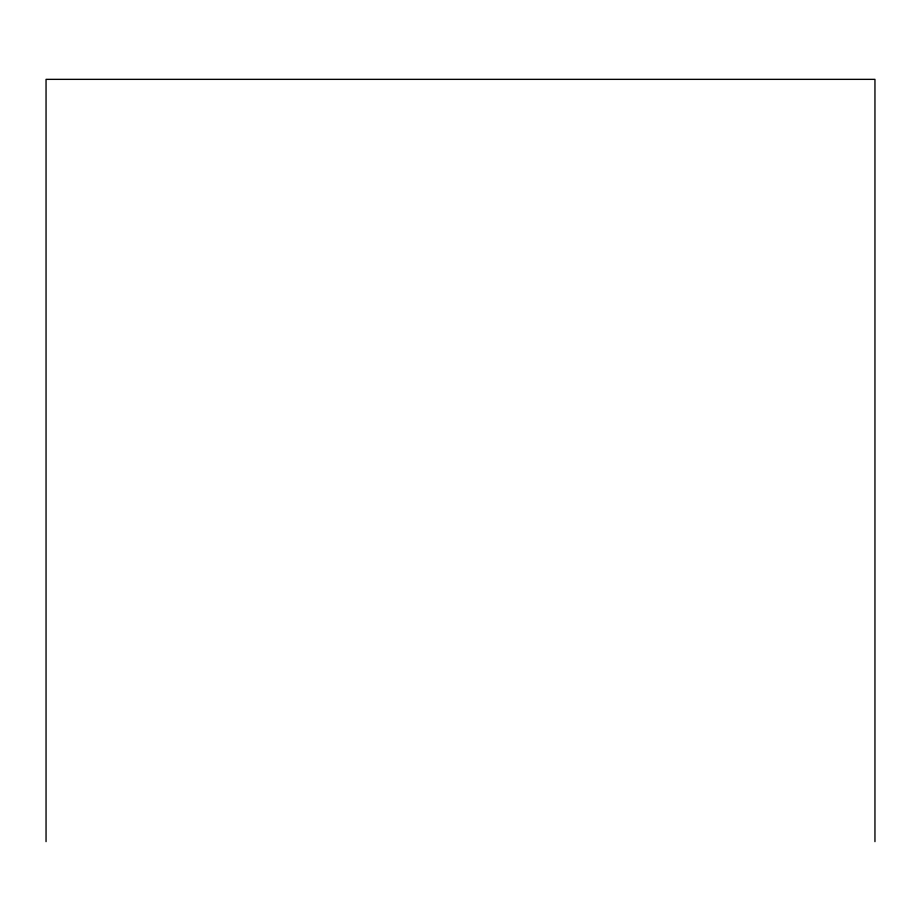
<?xml version="1.0" encoding="UTF-8"?>
<svg xmlns="http://www.w3.org/2000/svg" width="921" height="921" viewBox="0 0 921 921"><rect width="100%" height="100%" fill="white"/><g stroke="black" fill="none" stroke-linecap="round" stroke-linejoin="round"><path stroke-width="1.38" d="M874.95 841.644L874.95 79.356L46.05 79.356L46.05 841.644"/></g></svg>
